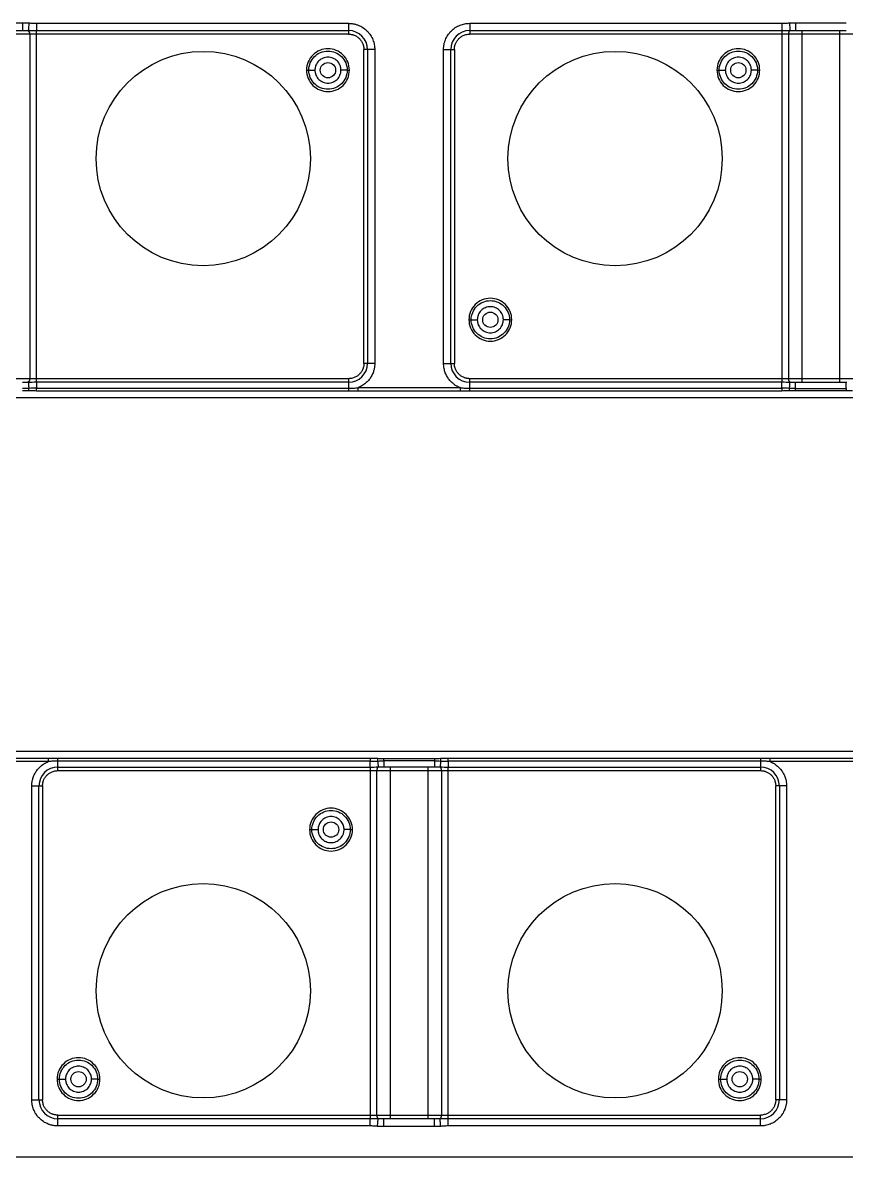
# Model space of a CAD drawing. Header units: millimetres. Extents: x -1 to 1576, y 30 to 633.
# Drawn here: x 363.3 to 471, y 30.4 to 178.6 of the extents above; entities that cross this region are included whole.
import ezdxf

# ---------------------------------------------------------------- set-up
doc = ezdxf.new("R2010")
doc.units = ezdxf.units.MM

msp = doc.modelspace()

# ---------------------------------------------------------------- linework, layer by layer
at = {"color": 7, "linetype": 'Continuous', "lineweight": 25}
for p, q in [((356.72, 178.61), (363.34, 178.61)), ((365.13, 178.53), (405.94, 178.53)), ((405.94, 178.53), (405.94, 177.11)), ((421.76, 178.53), (462.57, 178.53)), ((421.76, 178.53), (421.76, 177.11)), ((464.36, 178.61), (470.98, 178.61)), ((405.94, 177.11), (314.12, 177.11)), ((356.72, 177.61), (363.34, 177.61)), ((364.26, 177.11), (364.26, 132.11)), ((365.13, 177.58), (405.94, 177.58)), ((365.13, 131.64), (365.13, 177.58)), ((421.76, 177.58), (462.57, 177.58)), ((513.58, 177.11), (421.76, 177.11)), ((462.57, 177.58), (462.57, 131.64)), ((463.45, 132.11), (463.45, 177.11)), ((464.31, 177.61), (464.36, 177.62)), ((464.36, 177.61), (470.98, 177.61)), ((465.19, 177.61), (465.19, 131.61)), ((470.15, 131.61), (470.15, 177.61)), ((409.36, 175.11), (407.94, 175.11)), ((407.94, 134.11), (407.94, 175.11)), ((408.41, 175.11), (408.41, 134.11)), ((409.36, 175.11), (409.36, 134.11)), ((418.35, 134.11), (418.35, 175.11)), ((418.35, 175.11), (419.76, 175.11)), ((419.29, 134.11), (419.29, 175.11)), ((419.76, 175.11), (419.76, 134.11)), ((409.36, 134.11), (407.94, 134.11)), ((418.35, 134.11), (419.76, 134.11)), ((405.94, 132.11), (314.12, 132.11)), ((405.94, 132.11), (405.94, 130.87)), ((421.76, 130.87), (421.76, 132.11)), ((513.58, 132.11), (421.76, 132.11)), ((363.39, 131.61), (363.34, 131.61)), ((405.94, 131.64), (365.13, 131.64)), ((365.13, 130.87), (405.94, 130.87)), ((405.94, 130.5), (365.13, 130.5)), ((407.2, 130.94), (420.5, 130.94)), ((420.5, 130.5), (407.2, 130.5)), ((462.57, 131.64), (421.76, 131.64)), ((421.76, 130.87), (462.57, 130.87)), ((462.57, 130.5), (421.76, 130.5)), ((464.36, 131.6), (464.26, 131.61)), ((470.98, 131.61), (464.36, 131.61)), ((464.36, 130.84), (470.98, 130.84)), ((470.98, 130.51), (464.36, 130.51)), ((471.03, 131.61), (470.98, 131.61)), ((470.98, 130.84), (470.98, 130.51)), ((791.18, 129.61), (33.91, 129.61)), ((834.45, 83.41), (33.91, 83.41)), ((353.38, 82.53), (366.68, 82.53)), ((366.68, 82.09), (353.38, 82.09)), ((367.94, 82.52), (408.75, 82.52)), ((408.75, 82.16), (367.94, 82.16)), ((367.94, 80.91), (367.94, 82.16)), ((410.54, 82.51), (417.16, 82.51)), ((417.16, 82.18), (410.54, 82.18)), ((418.95, 82.52), (459.76, 82.52)), ((459.76, 82.16), (418.95, 82.16)), ((459.76, 82.16), (459.76, 80.91)), ((461.02, 82.53), (474.32, 82.53)), ((474.32, 82.09), (461.02, 82.09)), ((367.94, 81.38), (408.75, 81.38)), ((367.94, 80.91), (459.76, 80.91)), ((408.75, 81.38), (408.75, 35.44)), ((409.63, 35.91), (409.63, 80.91)), ((410.49, 81.41), (410.54, 81.42)), ((410.54, 81.41), (417.16, 81.41)), ((411.37, 81.41), (411.37, 35.41)), ((416.33, 35.41), (416.33, 81.41)), ((417.16, 81.42), (417.21, 81.41)), ((418.08, 80.91), (418.08, 35.91)), ((418.95, 81.38), (459.76, 81.38)), ((418.95, 35.44), (418.95, 81.38)), ((364.53, 37.91), (364.53, 78.91)), ((364.53, 78.91), (365.94, 78.91)), ((365.47, 37.91), (365.47, 78.91)), ((365.94, 78.91), (365.94, 37.91)), ((463.18, 78.91), (461.76, 78.91)), ((461.76, 37.91), (461.76, 78.91)), ((462.23, 78.91), (462.23, 37.91)), ((463.18, 78.91), (463.18, 37.91)), ((364.53, 37.91), (365.94, 37.91)), ((463.18, 37.91), (461.76, 37.91)), ((367.94, 34.5), (367.94, 35.91)), ((367.94, 35.91), (459.76, 35.91)), ((459.76, 34.5), (459.76, 35.91)), ((408.75, 35.44), (367.94, 35.44)), ((408.75, 34.5), (367.94, 34.5)), ((417.16, 35.41), (410.54, 35.41)), ((417.16, 34.41), (410.54, 34.41)), ((417.21, 35.41), (417.16, 35.41)), ((459.76, 35.44), (418.95, 35.44)), ((459.76, 34.5), (418.95, 34.5)), ((1518.3, 30.4), (36.91, 30.4))]:
    msp.add_line(p, q, dxfattribs=at)
for centre in [(386.94, 160.86), (440.76, 160.86), (386.94, 52.16), (440.76, 52.16)]:
    msp.add_circle(centre, 14, dxfattribs=at)
at = {"color": 141}
for centre in [(403.24, 172.41), (456.87, 172.41), (424.46, 139.81), (403.64, 73.21), (370.64, 40.61), (457.06, 40.61)]:
    msp.add_circle(centre, 1, dxfattribs=at)
at = {"color": 7, "linetype": 'Continuous', "lineweight": 25}
for centre, radius, start, end in [((363.7, 177.19), 0.562, 352.1767, 47.5651), ((405.94, 175.11), 2.47, 0, 90), ((421.76, 175.11), 2.47, 90, 180), ((464, 177.19), 0.562, 132.435, 187.8232), ((405.94, 134.11), 2.47, 270, 360), ((421.76, 134.11), 2.47, 180, 270), ((363.7, 132.04), 0.562, 312.435, 7.8232), ((464, 132.04), 0.562, 172.1767, 227.5651), ((367.94, 78.91), 2.47, 90, 180), ((410.18, 80.99), 0.562, 132.435, 187.8232), ((417.52, 80.99), 0.562, 352.1767, 47.5651), ((459.76, 78.91), 2.47, 360, 90), ((367.94, 37.91), 2.47, 180, 270), ((459.76, 37.91), 2.47, 270, 360), ((410.18, 35.84), 0.562, 172.1767, 227.5651), ((417.52, 35.84), 0.562, 312.435, 7.8232)]:
    msp.add_arc(centre, radius, start, end, dxfattribs=at)
for points, knots in [([(363.34, 178.61), (363.49, 178.61), (363.77, 178.61), (364.04, 178.59), (364.16, 178.59)], [0, 0, 0, 0, 0.5562128, 1, 1, 1, 1]), ([(363.34, 178.61), (363.34, 178.48), (363.34, 178.35), (363.34, 178.11), (363.34, 178), (363.34, 177.81), (363.34, 177.74), (363.34, 177.64), (363.34, 177.61), (363.34, 177.61)], [0, 0, 0, 0, 0.25, 0.25, 0.5, 0.5, 0.75, 0.75, 1, 1, 1, 1]), ([(364.16, 178.59), (364.14, 178.35), (364.12, 178.12), (364.09, 177.77), (364.08, 177.64), (364.08, 177.6)], [0, 0, 0, 0, 0.5, 0.5, 1, 1, 1, 1]), ([(364.16, 178.59), (364.24, 178.58), (364.41, 178.57), (364.66, 178.54), (364.9, 178.53), (365.05, 178.53), (365.13, 178.53)], [0, 0, 0, 0, 0.26275, 0.514851, 0.767475, 1, 1, 1, 1]), ([(365.13, 178.53), (365.13, 178.32), (365.13, 178.12), (365.13, 177.78), (365.13, 177.65), (365.13, 177.58)], [0, 0, 0, 0, 0.5, 0.5, 1, 1, 1, 1]), ([(405.94, 178.53), (406, 178.53), (406.13, 178.52), (406.31, 178.51), (406.49, 178.48), (406.67, 178.45), (406.85, 178.41), (407.02, 178.35), (407.36, 178.23), (407.83, 177.99), (408.37, 177.54), (408.82, 177), (409.08, 176.49), (409.22, 176.07), (409.3, 175.75), (409.35, 175.44), (409.35, 175.22), (409.36, 175.11)], [0, 0, 0, 0, 0.034552, 0.068858, 0.103016, 0.137128, 0.171294, 0.205615, 0.240191, 0.37006, 0.500029, 0.629897, 0.759866, 0.820152, 0.879909, 0.939678, 1, 1, 1, 1]), ([(418.35, 175.11), (418.35, 175.17), (418.35, 175.3), (418.36, 175.48), (418.39, 175.66), (418.42, 175.84), (418.47, 176.02), (418.52, 176.2), (418.64, 176.53), (418.89, 177), (419.33, 177.54), (419.87, 177.99), (420.38, 178.25), (420.81, 178.4), (421.12, 178.47), (421.44, 178.52), (421.65, 178.52), (421.76, 178.53)], [0, 0, 0, 0, 0.034552, 0.068858, 0.103016, 0.137128, 0.171294, 0.205615, 0.240191, 0.37006, 0.500029, 0.629897, 0.759866, 0.820152, 0.879909, 0.939678, 1, 1, 1, 1]), ([(462.57, 178.53), (462.65, 178.53), (462.81, 178.53), (463.04, 178.54), (463.29, 178.57), (463.46, 178.58), (463.54, 178.59)], [0, 0, 0, 0, 0.232371, 0.485289, 0.737412, 1, 1, 1, 1]), ([(462.57, 178.53), (462.57, 178.32), (462.57, 178.12), (462.57, 177.78), (462.57, 177.65), (462.57, 177.58)], [0, 0, 0, 0, 0.5, 0.5, 1, 1, 1, 1]), ([(463.54, 178.59), (463.6, 178.59), (463.72, 178.6), (463.91, 178.61), (464.13, 178.61), (464.28, 178.61), (464.36, 178.61)], [0, 0, 0, 0, 0.207871, 0.443757, 0.707773, 1, 1, 1, 1]), ([(463.54, 178.59), (463.56, 178.35), (463.58, 178.12), (463.61, 177.77), (463.62, 177.64), (463.62, 177.6)], [0, 0, 0, 0, 0.5, 0.5, 1, 1, 1, 1]), ([(464.36, 178.61), (464.36, 178.35), (464.36, 178.09), (464.36, 177.72), (464.36, 177.61), (464.36, 177.61)], [0, 0, 0, 0, 0.5, 0.5, 1, 1, 1, 1]), ([(405.94, 177.11), (405.98, 177.11), (406.07, 177.11), (406.19, 177.1), (406.32, 177.08), (406.44, 177.05), (406.56, 177.02), (406.77, 176.94), (407.05, 176.8), (407.36, 176.54), (407.62, 176.22), (407.79, 175.9), (407.88, 175.61), (407.93, 175.36), (407.94, 175.2), (407.94, 175.11)], [0, 0, 0, 0, 0.040276, 0.080243, 0.120058, 0.159883, 0.199877, 0.240199, 0.370043, 0.500057, 0.629901, 0.759916, 0.840121, 0.919721, 1, 1, 1, 1]), ([(419.76, 175.11), (419.76, 175.16), (419.76, 175.24), (419.78, 175.36), (419.79, 175.49), (419.82, 175.61), (419.86, 175.73), (419.93, 175.94), (420.08, 176.22), (420.34, 176.54), (420.65, 176.8), (420.97, 176.96), (421.26, 177.06), (421.51, 177.1), (421.68, 177.11), (421.76, 177.11)], [0, 0, 0, 0, 0.0402761, 0.0802426, 0.1200582, 0.159883, 0.1998773, 0.2401994, 0.3700431, 0.5000574, 0.6299012, 0.7599156, 0.8401208, 0.919721, 1, 1, 1, 1]), ([(406.04, 172.41), (406.04, 172.78), (405.97, 173.15), (405.69, 173.82), (405.48, 174.13), (404.96, 174.65), (404.65, 174.86), (403.97, 175.14), (403.61, 175.21), (402.87, 175.21), (402.51, 175.14), (401.83, 174.86), (401.52, 174.65), (401, 174.13), (400.79, 173.82), (400.51, 173.15), (400.44, 172.78), (400.44, 172.41)], [0, 0, 0, 0, 0.125, 0.125, 0.25, 0.25, 0.375, 0.375, 0.5, 0.5, 0.625, 0.625, 0.75, 0.75, 0.875, 0.875, 1, 1, 1, 1]), ([(400.74, 172.41), (400.74, 172.74), (400.81, 173.07), (401.06, 173.67), (401.24, 173.95), (401.7, 174.41), (401.98, 174.6), (402.59, 174.85), (402.91, 174.91), (403.57, 174.91), (403.9, 174.85), (404.5, 174.6), (404.78, 174.41), (405.24, 173.95), (405.43, 173.67), (405.68, 173.07), (405.74, 172.74), (405.74, 172.41)], [0, 0, 0, 0, 0.125, 0.125, 0.25, 0.25, 0.375, 0.375, 0.5, 0.5, 0.625, 0.625, 0.75, 0.75, 0.875, 0.875, 1, 1, 1, 1]), ([(459.67, 172.41), (459.67, 172.78), (459.6, 173.15), (459.32, 173.82), (459.11, 174.13), (458.59, 174.65), (458.28, 174.86), (457.61, 175.14), (457.24, 175.21), (456.51, 175.21), (456.14, 175.14), (455.46, 174.86), (455.15, 174.65), (454.64, 174.13), (454.43, 173.82), (454.15, 173.15), (454.07, 172.78), (454.07, 172.41)], [0, 0, 0, 0, 0.125, 0.125, 0.25, 0.25, 0.375, 0.375, 0.5, 0.5, 0.625, 0.625, 0.75, 0.75, 0.875, 0.875, 1, 1, 1, 1]), ([(454.37, 172.41), (454.37, 172.74), (454.44, 173.07), (454.69, 173.67), (454.88, 173.95), (455.34, 174.41), (455.61, 174.6), (456.22, 174.85), (456.55, 174.91), (457.2, 174.91), (457.53, 174.85), (458.13, 174.6), (458.41, 174.41), (458.87, 173.95), (459.06, 173.67), (459.31, 173.07), (459.37, 172.74), (459.37, 172.41)], [0, 0, 0, 0, 0.125, 0.125, 0.25, 0.25, 0.375, 0.375, 0.5, 0.5, 0.625, 0.625, 0.75, 0.75, 0.875, 0.875, 1, 1, 1, 1]), ([(404.94, 172.41), (404.94, 172.46), (404.94, 172.55), (404.92, 172.68), (404.9, 172.81), (404.86, 172.94), (404.79, 173.13), (404.66, 173.36), (404.45, 173.62), (404.19, 173.84), (403.9, 173.99), (403.58, 174.09), (403.24, 174.12), (402.91, 174.09), (402.59, 173.99), (402.29, 173.84), (402.03, 173.62), (401.82, 173.36), (401.68, 173.1), (401.59, 172.85), (401.55, 172.64), (401.54, 172.49), (401.54, 172.41)], [0, 0, 0, 0, 0.025179, 0.050131, 0.075011, 0.099977, 0.125185, 0.187588, 0.250097, 0.312505, 0.375015, 0.437475, 0.500034, 0.562494, 0.62505, 0.68745, 0.749957, 0.812365, 0.874867, 0.916675, 0.958143, 1, 1, 1, 1]), ([(458.57, 172.41), (458.57, 172.46), (458.57, 172.55), (458.56, 172.68), (458.53, 172.81), (458.49, 172.94), (458.42, 173.13), (458.3, 173.36), (458.08, 173.62), (457.83, 173.84), (457.53, 173.99), (457.21, 174.09), (456.87, 174.12), (456.54, 174.09), (456.22, 173.99), (455.92, 173.84), (455.66, 173.62), (455.45, 173.36), (455.31, 173.1), (455.23, 172.85), (455.18, 172.64), (455.18, 172.49), (455.17, 172.41)], [0, 0, 0, 0, 0.025179, 0.05013, 0.075011, 0.099977, 0.125185, 0.187589, 0.250097, 0.312505, 0.375014, 0.437474, 0.500033, 0.562494, 0.62505, 0.68745, 0.749957, 0.812365, 0.874867, 0.916675, 0.958143, 1, 1, 1, 1]), ([(400.44, 172.41), (400.44, 172.05), (400.51, 171.68), (400.79, 171), (401, 170.69), (401.52, 170.17), (401.83, 169.97), (402.51, 169.69), (402.87, 169.61), (403.61, 169.61), (403.97, 169.69), (404.65, 169.97), (404.96, 170.17), (405.48, 170.69), (405.69, 171), (405.97, 171.68), (406.04, 172.05), (406.04, 172.41)], [0, 0, 0, 0, 0.125, 0.125, 0.25, 0.25, 0.375, 0.375, 0.5, 0.5, 0.625, 0.625, 0.75, 0.75, 0.875, 0.875, 1, 1, 1, 1]), ([(400.44, 172.41), (400.52, 172.41), (400.6, 172.41), (400.71, 172.41), (400.74, 172.41), (400.74, 172.41)], [0, 0, 0, 0, 0.5, 0.5, 1, 1, 1, 1]), ([(405.74, 172.41), (405.74, 172.09), (405.68, 171.76), (405.43, 171.15), (405.24, 170.88), (404.78, 170.41), (404.5, 170.23), (403.9, 169.98), (403.57, 169.91), (402.91, 169.91), (402.59, 169.98), (401.98, 170.23), (401.7, 170.41), (401.24, 170.88), (401.06, 171.15), (400.81, 171.76), (400.74, 172.09), (400.74, 172.41)], [0, 0, 0, 0, 0.125, 0.125, 0.25, 0.25, 0.375, 0.375, 0.5, 0.5, 0.625, 0.625, 0.75, 0.75, 0.875, 0.875, 1, 1, 1, 1]), ([(400.74, 172.41), (400.74, 172.41), (400.83, 172.41), (401.12, 172.41), (401.33, 172.41), (401.54, 172.41)], [0, 0, 0, 0, 0.5, 0.5, 1, 1, 1, 1]), ([(401.54, 172.41), (401.54, 172.37), (401.54, 172.28), (401.56, 172.15), (401.59, 172.02), (401.62, 171.89), (401.69, 171.7), (401.82, 171.46), (402.03, 171.2), (402.29, 170.99), (402.59, 170.83), (402.91, 170.73), (403.24, 170.7), (403.57, 170.73), (403.9, 170.83), (404.19, 170.99), (404.45, 171.2), (404.66, 171.46), (404.8, 171.73), (404.89, 171.97), (404.93, 172.19), (404.94, 172.34), (404.94, 172.41)], [0, 0, 0, 0, 0.025112, 0.050025, 0.074894, 0.099876, 0.125125, 0.187521, 0.250086, 0.312493, 0.374998, 0.437458, 0.500018, 0.562478, 0.625038, 0.687445, 0.749955, 0.812363, 0.874867, 0.916676, 0.958144, 1, 1, 1, 1]), ([(405.74, 172.41), (405.74, 172.41), (405.65, 172.41), (405.36, 172.41), (405.15, 172.41), (404.94, 172.41)], [0, 0, 0, 0, 0.5, 0.5, 1, 1, 1, 1]), ([(405.74, 172.41), (405.74, 172.41), (405.77, 172.41), (405.88, 172.41), (405.96, 172.41), (406.04, 172.41)], [0, 0, 0, 0, 0.5, 0.5, 1, 1, 1, 1]), ([(454.07, 172.41), (454.07, 172.05), (454.15, 171.68), (454.43, 171), (454.64, 170.69), (455.15, 170.17), (455.46, 169.97), (456.14, 169.69), (456.51, 169.61), (457.24, 169.61), (457.61, 169.69), (458.28, 169.97), (458.59, 170.17), (459.11, 170.69), (459.32, 171), (459.6, 171.68), (459.67, 172.05), (459.67, 172.41)], [0, 0, 0, 0, 0.125, 0.125, 0.25, 0.25, 0.375, 0.375, 0.5, 0.5, 0.625, 0.625, 0.75, 0.75, 0.875, 0.875, 1, 1, 1, 1]), ([(454.07, 172.41), (454.15, 172.41), (454.23, 172.41), (454.34, 172.41), (454.37, 172.41), (454.37, 172.41)], [0, 0, 0, 0, 0.5, 0.5, 1, 1, 1, 1]), ([(459.37, 172.41), (459.37, 172.09), (459.31, 171.76), (459.06, 171.15), (458.87, 170.88), (458.41, 170.41), (458.13, 170.23), (457.53, 169.98), (457.2, 169.91), (456.55, 169.91), (456.22, 169.98), (455.61, 170.23), (455.34, 170.41), (454.88, 170.88), (454.69, 171.15), (454.44, 171.76), (454.37, 172.09), (454.37, 172.41)], [0, 0, 0, 0, 0.125, 0.125, 0.25, 0.25, 0.375, 0.375, 0.5, 0.5, 0.625, 0.625, 0.75, 0.75, 0.875, 0.875, 1, 1, 1, 1]), ([(454.37, 172.41), (454.37, 172.41), (454.46, 172.41), (454.76, 172.41), (454.96, 172.41), (455.17, 172.41)], [0, 0, 0, 0, 0.5, 0.5, 1, 1, 1, 1]), ([(455.17, 172.41), (455.18, 172.37), (455.18, 172.28), (455.19, 172.15), (455.22, 172.02), (455.26, 171.89), (455.32, 171.7), (455.45, 171.46), (455.66, 171.2), (455.92, 170.99), (456.22, 170.83), (456.54, 170.73), (456.87, 170.7), (457.21, 170.73), (457.53, 170.83), (457.83, 170.99), (458.08, 171.2), (458.3, 171.46), (458.44, 171.73), (458.52, 171.97), (458.57, 172.19), (458.57, 172.34), (458.57, 172.41)], [0, 0, 0, 0, 0.0251117, 0.0500245, 0.0748938, 0.099876, 0.1251253, 0.1875212, 0.2500861, 0.3124924, 0.3749979, 0.4374577, 0.5000179, 0.5624776, 0.625038, 0.6874452, 0.7499546, 0.8123631, 0.8748673, 0.9166756, 0.9581438, 1, 1, 1, 1]), ([(459.37, 172.41), (459.37, 172.41), (459.29, 172.41), (458.99, 172.41), (458.78, 172.41), (458.57, 172.41)], [0, 0, 0, 0, 0.5, 0.5, 1, 1, 1, 1]), ([(459.37, 172.41), (459.37, 172.41), (459.41, 172.41), (459.52, 172.41), (459.6, 172.41), (459.67, 172.41)], [0, 0, 0, 0, 0.5, 0.5, 1, 1, 1, 1]), ([(427.26, 139.81), (427.26, 140.18), (427.19, 140.55), (426.91, 141.22), (426.7, 141.53), (426.18, 142.05), (425.87, 142.26), (425.19, 142.54), (424.83, 142.61), (424.09, 142.61), (423.73, 142.54), (423.05, 142.26), (422.74, 142.05), (422.22, 141.53), (422.01, 141.22), (421.73, 140.55), (421.66, 140.18), (421.66, 139.81)], [0, 0, 0, 0, 0.125, 0.125, 0.25, 0.25, 0.375, 0.375, 0.5, 0.5, 0.625, 0.625, 0.75, 0.75, 0.875, 0.875, 1, 1, 1, 1]), ([(421.96, 139.81), (421.96, 140.14), (422.03, 140.47), (422.28, 141.07), (422.46, 141.35), (422.92, 141.81), (423.2, 142), (423.81, 142.25), (424.13, 142.31), (424.79, 142.31), (425.12, 142.25), (425.72, 142), (426, 141.81), (426.46, 141.35), (426.65, 141.07), (426.9, 140.47), (426.96, 140.14), (426.96, 139.81)], [0, 0, 0, 0, 0.125, 0.125, 0.25, 0.25, 0.375, 0.375, 0.5, 0.5, 0.625, 0.625, 0.75, 0.75, 0.875, 0.875, 1, 1, 1, 1]), ([(426.16, 139.81), (426.16, 139.86), (426.16, 139.95), (426.14, 140.08), (426.12, 140.21), (426.08, 140.34), (426.01, 140.53), (425.88, 140.76), (425.67, 141.02), (425.41, 141.24), (425.12, 141.39), (424.8, 141.49), (424.46, 141.52), (424.13, 141.49), (423.81, 141.39), (423.51, 141.24), (423.25, 141.02), (423.04, 140.76), (422.9, 140.5), (422.81, 140.25), (422.77, 140.04), (422.76, 139.89), (422.76, 139.81)], [0, 0, 0, 0, 0.025179, 0.050131, 0.075011, 0.099977, 0.125185, 0.187588, 0.250097, 0.312505, 0.375015, 0.437475, 0.500034, 0.562494, 0.62505, 0.68745, 0.749958, 0.812365, 0.874867, 0.916675, 0.958143, 1, 1, 1, 1]), ([(421.66, 139.81), (421.66, 139.45), (421.73, 139.08), (422.01, 138.4), (422.22, 138.09), (422.74, 137.57), (423.05, 137.37), (423.73, 137.09), (424.09, 137.01), (424.83, 137.01), (425.19, 137.09), (425.87, 137.37), (426.18, 137.57), (426.7, 138.09), (426.91, 138.4), (427.19, 139.08), (427.26, 139.45), (427.26, 139.81)], [0, 0, 0, 0, 0.125, 0.125, 0.25, 0.25, 0.375, 0.375, 0.5, 0.5, 0.625, 0.625, 0.75, 0.75, 0.875, 0.875, 1, 1, 1, 1]), ([(421.66, 139.81), (421.74, 139.81), (421.82, 139.81), (421.93, 139.81), (421.96, 139.81), (421.96, 139.81)], [0, 0, 0, 0, 0.5, 0.5, 1, 1, 1, 1]), ([(426.96, 139.81), (426.96, 139.49), (426.9, 139.16), (426.65, 138.55), (426.46, 138.28), (426, 137.81), (425.72, 137.63), (425.12, 137.38), (424.79, 137.31), (424.13, 137.31), (423.81, 137.38), (423.2, 137.63), (422.92, 137.81), (422.46, 138.28), (422.28, 138.55), (422.03, 139.16), (421.96, 139.49), (421.96, 139.81)], [0, 0, 0, 0, 0.125, 0.125, 0.25, 0.25, 0.375, 0.375, 0.5, 0.5, 0.625, 0.625, 0.75, 0.75, 0.875, 0.875, 1, 1, 1, 1]), ([(421.96, 139.81), (421.96, 139.81), (422.05, 139.81), (422.34, 139.81), (422.55, 139.81), (422.76, 139.81)], [0, 0, 0, 0, 0.5, 0.5, 1, 1, 1, 1]), ([(421.96, 139.81), (421.96, 139.81), (422.05, 139.81), (422.34, 139.81), (422.55, 139.81), (422.76, 139.81)], [0, 0, 0, 0, 0.5, 0.5, 1, 1, 1, 1]), ([(422.76, 139.81), (422.76, 139.77), (422.76, 139.68), (422.78, 139.55), (422.81, 139.42), (422.84, 139.29), (422.91, 139.1), (423.04, 138.86), (423.25, 138.6), (423.51, 138.39), (423.81, 138.23), (424.13, 138.13), (424.46, 138.1), (424.79, 138.13), (425.12, 138.23), (425.41, 138.39), (425.67, 138.6), (425.88, 138.86), (426.02, 139.13), (426.11, 139.37), (426.15, 139.59), (426.16, 139.74), (426.16, 139.81)], [0, 0, 0, 0, 0.025112, 0.050024, 0.074894, 0.099876, 0.125125, 0.187521, 0.250086, 0.312492, 0.374998, 0.437458, 0.500018, 0.562478, 0.625038, 0.687445, 0.749955, 0.812363, 0.874867, 0.916676, 0.958144, 1, 1, 1, 1]), ([(426.96, 139.81), (426.96, 139.81), (426.87, 139.81), (426.58, 139.81), (426.37, 139.81), (426.16, 139.81)], [0, 0, 0, 0, 0.5, 0.5, 1, 1, 1, 1]), ([(426.96, 139.81), (426.96, 139.81), (426.99, 139.81), (427.1, 139.81), (427.18, 139.81), (427.26, 139.81)], [0, 0, 0, 0, 0.5, 0.5, 1, 1, 1, 1]), ([(407.94, 134.11), (407.94, 134.07), (407.94, 133.99), (407.93, 133.86), (407.91, 133.74), (407.88, 133.62), (407.84, 133.5), (407.77, 133.29), (407.63, 133.01), (407.36, 132.69), (407.05, 132.43), (406.73, 132.26), (406.44, 132.17), (406.19, 132.12), (406.03, 132.12), (405.94, 132.11)], [0, 0, 0, 0, 0.040276, 0.080243, 0.120058, 0.159883, 0.199877, 0.240199, 0.370043, 0.500057, 0.629901, 0.759916, 0.840121, 0.919721, 1, 1, 1, 1]), ([(409.36, 134.11), (409.35, 134.06), (409.35, 133.95), (409.34, 133.78), (409.32, 133.62), (409.29, 133.45), (409.26, 133.29), (409.18, 133.02), (409.04, 132.64), (408.78, 132.19), (408.45, 131.78), (408.11, 131.47), (407.79, 131.24), (407.51, 131.07), (407.3, 130.98), (407.2, 130.94)], [0, 0, 0, 0, 0.040883, 0.08158, 0.122187, 0.162802, 0.203521, 0.244441, 0.372171, 0.500035, 0.627766, 0.75563, 0.837187, 0.918385, 1, 1, 1, 1]), ([(420.5, 130.94), (420.45, 130.96), (420.35, 131), (420.2, 131.08), (420.05, 131.15), (419.91, 131.24), (419.77, 131.33), (419.55, 131.51), (419.25, 131.78), (418.93, 132.19), (418.67, 132.64), (418.5, 133.07), (418.41, 133.45), (418.36, 133.78), (418.35, 134), (418.35, 134.11)], [0, 0, 0, 0, 0.040883, 0.08158, 0.122187, 0.162802, 0.203521, 0.244441, 0.372171, 0.500035, 0.627766, 0.75563, 0.837187, 0.918385, 1, 1, 1, 1]), ([(421.76, 132.11), (421.72, 132.11), (421.63, 132.12), (421.51, 132.13), (421.39, 132.15), (421.26, 132.17), (421.14, 132.21), (420.94, 132.28), (420.65, 132.43), (420.34, 132.69), (420.08, 133.01), (419.91, 133.33), (419.82, 133.61), (419.77, 133.86), (419.76, 134.03), (419.76, 134.11)], [0, 0, 0, 0, 0.040276, 0.080243, 0.120058, 0.159883, 0.199877, 0.240199, 0.370043, 0.500057, 0.629901, 0.759916, 0.840121, 0.919721, 1, 1, 1, 1]), ([(364.13, 130.51), (364.01, 130.51), (363.75, 130.51), (363.49, 130.51), (363.34, 130.51)], [0, 0, 0, 0, 0.452244, 1, 1, 1, 1]), ([(364.08, 131.62), (364.08, 131.59), (364.09, 131.5), (364.11, 131.22), (364.13, 131.04), (364.14, 130.85)], [0, 0, 0, 0, 0.5, 0.5, 1, 1, 1, 1]), ([(365.13, 130.5), (364.99, 130.51), (364.66, 130.51), (364.33, 130.51), (364.13, 130.51)], [0, 0, 0, 0, 0.420474, 1, 1, 1, 1]), ([(365.13, 131.64), (365.13, 131.58), (365.13, 131.48), (365.13, 131.21), (365.13, 131.04), (365.13, 130.87)], [0, 0, 0, 0, 0.5, 0.5, 1, 1, 1, 1]), ([(405.94, 130.87), (406.04, 130.87), (406.25, 130.87), (406.56, 130.88), (406.88, 130.9), (407.09, 130.93), (407.2, 130.94)], [0, 0, 0, 0, 0.245457, 0.492199, 0.742868, 1, 1, 1, 1]), ([(407.2, 130.5), (407.12, 130.5), (406.9, 130.5), (406.58, 130.5), (406.24, 130.5), (406.03, 130.5), (405.94, 130.5)], [0, 0, 0, 0, 0.200515, 0.50786, 0.778848, 1, 1, 1, 1]), ([(407.2, 130.5), (407.2, 130.54), (407.2, 130.6), (407.2, 130.76), (407.2, 130.85), (407.2, 130.94)], [0, 0, 0, 0, 0.5, 0.5, 1, 1, 1, 1]), ([(420.5, 130.94), (420.5, 130.85), (420.5, 130.76), (420.5, 130.6), (420.5, 130.54), (420.5, 130.5)], [0, 0, 0, 0, 0.5, 0.5, 1, 1, 1, 1]), ([(420.5, 130.94), (420.59, 130.93), (420.76, 130.91), (421.01, 130.89), (421.26, 130.88), (421.51, 130.87), (421.68, 130.87), (421.76, 130.87)], [0, 0, 0, 0, 0.206312, 0.408164, 0.606837, 0.80366, 1, 1, 1, 1]), ([(421.76, 130.5), (421.67, 130.5), (421.46, 130.5), (421.13, 130.5), (420.8, 130.5), (420.59, 130.5), (420.5, 130.5)], [0, 0, 0, 0, 0.221378, 0.492164, 0.7995, 1, 1, 1, 1]), ([(462.57, 130.87), (462.57, 131.04), (462.57, 131.21), (462.57, 131.48), (462.57, 131.58), (462.57, 131.64)], [0, 0, 0, 0, 0.5, 0.5, 1, 1, 1, 1]), ([(463.57, 130.51), (463.38, 130.51), (463.04, 130.51), (462.71, 130.51), (462.57, 130.5)], [0, 0, 0, 0, 0.580575, 1, 1, 1, 1]), ([(463.56, 130.85), (463.58, 131.04), (463.59, 131.22), (463.61, 131.5), (463.62, 131.59), (463.62, 131.62)], [0, 0, 0, 0, 0.5, 0.5, 1, 1, 1, 1]), ([(464.36, 130.51), (464.21, 130.51), (463.95, 130.51), (463.69, 130.51), (463.57, 130.51)], [0, 0, 0, 0, 0.5481249, 1, 1, 1, 1]), ([(464.36, 130.84), (464.36, 131.06), (464.36, 131.26), (464.36, 131.54), (464.36, 131.61), (464.36, 131.61)], [0, 0, 0, 0, 0.5, 0.5, 1, 1, 1, 1]), ([(470.98, 130.84), (470.98, 131.06), (470.98, 131.26), (470.98, 131.54), (470.98, 131.61), (470.98, 131.61)], [0, 0, 0, 0, 0.5, 0.5, 1, 1, 1, 1]), ([(471.77, 130.51), (471.65, 130.51), (471.39, 130.51), (471.13, 130.51), (470.98, 130.51)], [0, 0, 0, 0, 0.452244, 1, 1, 1, 1]), ([(364.53, 78.91), (364.53, 78.97), (364.53, 79.08), (364.54, 79.24), (364.56, 79.41), (364.59, 79.57), (364.63, 79.73), (364.7, 80.01), (364.85, 80.39), (365.11, 80.84), (365.43, 81.25), (365.77, 81.56), (366.09, 81.79), (366.38, 81.96), (366.58, 82.04), (366.68, 82.09)], [0, 0, 0, 0, 0.040883, 0.08158, 0.122187, 0.162802, 0.203521, 0.244441, 0.372171, 0.500035, 0.627766, 0.75563, 0.837187, 0.918385, 1, 1, 1, 1]), ([(366.68, 82.53), (366.77, 82.53), (366.98, 82.53), (367.31, 82.52), (367.64, 82.52), (367.85, 82.52), (367.94, 82.52)], [0, 0, 0, 0, 0.2005154, 0.5078604, 0.7788483, 1, 1, 1, 1]), ([(366.68, 82.53), (366.68, 82.49), (366.68, 82.42), (366.68, 82.27), (366.68, 82.18), (366.68, 82.09)], [0, 0, 0, 0, 0.5, 0.5, 1, 1, 1, 1]), ([(367.94, 82.16), (367.84, 82.16), (367.63, 82.16), (367.32, 82.14), (367, 82.12), (366.79, 82.1), (366.68, 82.09)], [0, 0, 0, 0, 0.245457, 0.492199, 0.742868, 1, 1, 1, 1]), ([(408.75, 82.52), (408.89, 82.52), (409.22, 82.52), (409.56, 82.52), (409.75, 82.52)], [0, 0, 0, 0, 0.420029, 1, 1, 1, 1]), ([(408.75, 81.38), (408.75, 81.44), (408.75, 81.55), (408.75, 81.82), (408.75, 81.98), (408.75, 82.16)], [0, 0, 0, 0, 0.5, 0.5, 1, 1, 1, 1]), ([(409.74, 82.17), (409.76, 81.98), (409.77, 81.8), (409.79, 81.53), (409.8, 81.44), (409.8, 81.4)], [0, 0, 0, 0, 0.5, 0.5, 1, 1, 1, 1]), ([(409.75, 82.52), (409.87, 82.52), (410.13, 82.51), (410.39, 82.51), (410.54, 82.51)], [0, 0, 0, 0, 0.451518, 1, 1, 1, 1]), ([(410.54, 82.18), (410.54, 81.96), (410.54, 81.77), (410.54, 81.49), (410.54, 81.41), (410.54, 81.41)], [0, 0, 0, 0, 0.5, 0.5, 1, 1, 1, 1]), ([(417.16, 82.51), (417.31, 82.51), (417.57, 82.51), (417.83, 82.52), (417.95, 82.52)], [0, 0, 0, 0, 0.548204, 1, 1, 1, 1]), ([(417.16, 82.18), (417.16, 81.96), (417.16, 81.77), (417.16, 81.49), (417.16, 81.41), (417.16, 81.41)], [0, 0, 0, 0, 0.5, 0.5, 1, 1, 1, 1]), ([(417.96, 82.17), (417.95, 81.98), (417.93, 81.8), (417.91, 81.53), (417.9, 81.44), (417.9, 81.4)], [0, 0, 0, 0, 0.5, 0.5, 1, 1, 1, 1]), ([(417.95, 82.52), (418.15, 82.52), (418.48, 82.52), (418.81, 82.52), (418.95, 82.52)], [0, 0, 0, 0, 0.581022, 1, 1, 1, 1]), ([(418.95, 82.16), (418.95, 81.98), (418.95, 81.82), (418.95, 81.55), (418.95, 81.44), (418.95, 81.38)], [0, 0, 0, 0, 0.5, 0.5, 1, 1, 1, 1]), ([(459.76, 82.52), (459.85, 82.52), (460.06, 82.52), (460.4, 82.52), (460.72, 82.53), (460.94, 82.53), (461.02, 82.53)], [0, 0, 0, 0, 0.221414, 0.492164, 0.7995, 1, 1, 1, 1]), ([(461.02, 82.09), (460.93, 82.1), (460.76, 82.12), (460.51, 82.13), (460.26, 82.15), (460.01, 82.16), (459.84, 82.16), (459.76, 82.16)], [0, 0, 0, 0, 0.206312, 0.408164, 0.606837, 0.80366, 1, 1, 1, 1]), ([(461.02, 82.09), (461.02, 82.18), (461.02, 82.27), (461.02, 82.42), (461.02, 82.49), (461.02, 82.53)], [0, 0, 0, 0, 0.5, 0.5, 1, 1, 1, 1]), ([(461.02, 82.09), (461.07, 82.07), (461.17, 82.02), (461.32, 81.95), (461.47, 81.87), (461.61, 81.79), (461.75, 81.69), (461.97, 81.52), (462.27, 81.25), (462.6, 80.84), (462.86, 80.39), (463.02, 79.96), (463.12, 79.57), (463.17, 79.24), (463.17, 79.02), (463.18, 78.91)], [0, 0, 0, 0, 0.040883, 0.08158, 0.122187, 0.162802, 0.203521, 0.244441, 0.372171, 0.500035, 0.627766, 0.75563, 0.837187, 0.918385, 1, 1, 1, 1]), ([(365.94, 78.91), (365.94, 78.96), (365.94, 79.04), (365.96, 79.16), (365.97, 79.29), (366, 79.41), (366.04, 79.53), (366.11, 79.74), (366.26, 80.02), (366.52, 80.34), (366.83, 80.6), (367.15, 80.76), (367.44, 80.86), (367.69, 80.9), (367.86, 80.91), (367.94, 80.91)], [0, 0, 0, 0, 0.040276, 0.080243, 0.120058, 0.159883, 0.199877, 0.240199, 0.370043, 0.500057, 0.629901, 0.759916, 0.840121, 0.919721, 1, 1, 1, 1]), ([(459.76, 80.91), (459.8, 80.91), (459.89, 80.91), (460.01, 80.9), (460.14, 80.88), (460.26, 80.85), (460.38, 80.82), (460.59, 80.74), (460.87, 80.6), (461.18, 80.34), (461.44, 80.02), (461.61, 79.7), (461.7, 79.41), (461.75, 79.16), (461.76, 79), (461.76, 78.91)], [0, 0, 0, 0, 0.0402761, 0.0802426, 0.1200582, 0.159883, 0.1998773, 0.2401994, 0.3700431, 0.5000574, 0.6299012, 0.7599156, 0.8401208, 0.919721, 1, 1, 1, 1]), ([(406.44, 73.21), (406.44, 73.58), (406.37, 73.95), (406.09, 74.62), (405.88, 74.93), (405.36, 75.45), (405.05, 75.66), (404.37, 75.94), (404.01, 76.01), (403.27, 76.01), (402.91, 75.94), (402.23, 75.66), (401.92, 75.45), (401.4, 74.93), (401.19, 74.62), (400.91, 73.95), (400.84, 73.58), (400.84, 73.21)], [0, 0, 0, 0, 0.125, 0.125, 0.25, 0.25, 0.375, 0.375, 0.5, 0.5, 0.625, 0.625, 0.75, 0.75, 0.875, 0.875, 1, 1, 1, 1]), ([(401.14, 73.21), (401.14, 73.54), (401.21, 73.87), (401.46, 74.47), (401.64, 74.75), (402.1, 75.21), (402.38, 75.4), (402.99, 75.65), (403.31, 75.71), (403.97, 75.71), (404.3, 75.65), (404.9, 75.4), (405.18, 75.21), (405.64, 74.75), (405.83, 74.47), (406.08, 73.87), (406.14, 73.54), (406.14, 73.21)], [0, 0, 0, 0, 0.125, 0.125, 0.25, 0.25, 0.375, 0.375, 0.5, 0.5, 0.625, 0.625, 0.75, 0.75, 0.875, 0.875, 1, 1, 1, 1]), ([(405.34, 73.21), (405.34, 73.26), (405.34, 73.35), (405.32, 73.48), (405.3, 73.61), (405.26, 73.74), (405.19, 73.93), (405.06, 74.16), (404.85, 74.42), (404.59, 74.64), (404.3, 74.79), (403.98, 74.89), (403.64, 74.92), (403.31, 74.89), (402.99, 74.79), (402.69, 74.64), (402.43, 74.42), (402.22, 74.16), (402.08, 73.9), (401.99, 73.65), (401.95, 73.44), (401.94, 73.29), (401.94, 73.21)], [0, 0, 0, 0, 0.025179, 0.050131, 0.075011, 0.099977, 0.125185, 0.187588, 0.250097, 0.312505, 0.375015, 0.437474, 0.500034, 0.562494, 0.62505, 0.68745, 0.749957, 0.812365, 0.874867, 0.916675, 0.958143, 1, 1, 1, 1]), ([(400.84, 73.21), (400.84, 72.85), (400.91, 72.48), (401.19, 71.8), (401.4, 71.49), (401.92, 70.97), (402.23, 70.77), (402.91, 70.49), (403.27, 70.41), (404.01, 70.41), (404.37, 70.49), (405.05, 70.77), (405.36, 70.97), (405.88, 71.49), (406.09, 71.8), (406.37, 72.48), (406.44, 72.85), (406.44, 73.21)], [0, 0, 0, 0, 0.125, 0.125, 0.25, 0.25, 0.375, 0.375, 0.5, 0.5, 0.625, 0.625, 0.75, 0.75, 0.875, 0.875, 1, 1, 1, 1]), ([(400.84, 73.21), (400.92, 73.21), (401, 73.21), (401.11, 73.21), (401.14, 73.21), (401.14, 73.21)], [0, 0, 0, 0, 0.5, 0.5, 1, 1, 1, 1]), ([(406.14, 73.21), (406.14, 72.89), (406.08, 72.56), (405.83, 71.95), (405.64, 71.68), (405.18, 71.21), (404.9, 71.03), (404.3, 70.78), (403.97, 70.71), (403.31, 70.71), (402.99, 70.78), (402.38, 71.03), (402.1, 71.21), (401.64, 71.68), (401.46, 71.95), (401.21, 72.56), (401.14, 72.89), (401.14, 73.21)], [0, 0, 0, 0, 0.125, 0.125, 0.25, 0.25, 0.375, 0.375, 0.5, 0.5, 0.625, 0.625, 0.75, 0.75, 0.875, 0.875, 1, 1, 1, 1]), ([(401.14, 73.21), (401.14, 73.21), (401.23, 73.21), (401.52, 73.21), (401.73, 73.21), (401.94, 73.21)], [0, 0, 0, 0, 0.5, 0.5, 1, 1, 1, 1]), ([(401.94, 73.21), (401.94, 73.17), (401.94, 73.08), (401.96, 72.95), (401.99, 72.82), (402.02, 72.69), (402.09, 72.5), (402.22, 72.26), (402.43, 72), (402.69, 71.79), (402.99, 71.63), (403.31, 71.53), (403.64, 71.5), (403.97, 71.53), (404.3, 71.63), (404.59, 71.79), (404.85, 72), (405.06, 72.26), (405.2, 72.53), (405.29, 72.77), (405.33, 72.99), (405.34, 73.14), (405.34, 73.21)], [0, 0, 0, 0, 0.025112, 0.050024, 0.074893, 0.099876, 0.125125, 0.187521, 0.250086, 0.312493, 0.374998, 0.437458, 0.500019, 0.562478, 0.625039, 0.687446, 0.749955, 0.812363, 0.874867, 0.916676, 0.958144, 1, 1, 1, 1]), ([(406.14, 73.21), (406.14, 73.21), (406.05, 73.21), (405.76, 73.21), (405.55, 73.21), (405.34, 73.21)], [0, 0, 0, 0, 0.5, 0.5, 1, 1, 1, 1]), ([(406.14, 73.21), (406.14, 73.21), (406.05, 73.21), (405.76, 73.21), (405.55, 73.21), (405.34, 73.21)], [0, 0, 0, 0, 0.5, 0.5, 1, 1, 1, 1]), ([(406.14, 73.21), (406.14, 73.21), (406.17, 73.21), (406.28, 73.21), (406.36, 73.21), (406.44, 73.21)], [0, 0, 0, 0, 0.5, 0.5, 1, 1, 1, 1]), ([(373.44, 40.61), (373.44, 40.98), (373.37, 41.35), (373.09, 42.02), (372.88, 42.33), (372.36, 42.85), (372.05, 43.06), (371.37, 43.34), (371.01, 43.41), (370.27, 43.41), (369.91, 43.34), (369.23, 43.06), (368.92, 42.85), (368.4, 42.33), (368.19, 42.02), (367.91, 41.35), (367.84, 40.98), (367.84, 40.61)], [0, 0, 0, 0, 0.125, 0.125, 0.25, 0.25, 0.375, 0.375, 0.5, 0.5, 0.625, 0.625, 0.75, 0.75, 0.875, 0.875, 1, 1, 1, 1]), ([(368.14, 40.61), (368.14, 40.94), (368.21, 41.27), (368.46, 41.87), (368.64, 42.15), (369.1, 42.61), (369.38, 42.8), (369.99, 43.05), (370.31, 43.11), (370.97, 43.11), (371.3, 43.05), (371.9, 42.8), (372.18, 42.61), (372.64, 42.15), (372.83, 41.87), (373.08, 41.27), (373.14, 40.94), (373.14, 40.61)], [0, 0, 0, 0, 0.125, 0.125, 0.25, 0.25, 0.375, 0.375, 0.5, 0.5, 0.625, 0.625, 0.75, 0.75, 0.875, 0.875, 1, 1, 1, 1]), ([(459.86, 40.61), (459.86, 40.98), (459.79, 41.35), (459.51, 42.02), (459.3, 42.33), (458.78, 42.85), (458.47, 43.06), (457.79, 43.34), (457.43, 43.41), (456.69, 43.41), (456.33, 43.34), (455.65, 43.06), (455.34, 42.85), (454.82, 42.33), (454.61, 42.02), (454.33, 41.35), (454.26, 40.98), (454.26, 40.61)], [0, 0, 0, 0, 0.125, 0.125, 0.25, 0.25, 0.375, 0.375, 0.5, 0.5, 0.625, 0.625, 0.75, 0.75, 0.875, 0.875, 1, 1, 1, 1]), ([(454.56, 40.61), (454.56, 40.94), (454.63, 41.27), (454.88, 41.87), (455.06, 42.15), (455.52, 42.61), (455.8, 42.8), (456.41, 43.05), (456.73, 43.11), (457.39, 43.11), (457.72, 43.05), (458.32, 42.8), (458.6, 42.61), (459.06, 42.15), (459.25, 41.87), (459.5, 41.27), (459.56, 40.94), (459.56, 40.61)], [0, 0, 0, 0, 0.125, 0.125, 0.25, 0.25, 0.375, 0.375, 0.5, 0.5, 0.625, 0.625, 0.75, 0.75, 0.875, 0.875, 1, 1, 1, 1]), ([(372.34, 40.61), (372.34, 40.66), (372.34, 40.75), (372.32, 40.88), (372.3, 41.01), (372.26, 41.14), (372.19, 41.33), (372.06, 41.56), (371.85, 41.82), (371.59, 42.04), (371.3, 42.19), (370.98, 42.29), (370.64, 42.32), (370.31, 42.29), (369.99, 42.19), (369.69, 42.04), (369.43, 41.82), (369.22, 41.56), (369.08, 41.3), (368.99, 41.05), (368.95, 40.84), (368.94, 40.69), (368.94, 40.61)], [0, 0, 0, 0, 0.025179, 0.050131, 0.075011, 0.099977, 0.125185, 0.187588, 0.250097, 0.312505, 0.375015, 0.437475, 0.500034, 0.562494, 0.62505, 0.68745, 0.749957, 0.812365, 0.874867, 0.916675, 0.958143, 1, 1, 1, 1]), ([(458.76, 40.61), (458.76, 40.66), (458.76, 40.75), (458.74, 40.88), (458.72, 41.01), (458.68, 41.14), (458.61, 41.33), (458.48, 41.56), (458.27, 41.82), (458.01, 42.04), (457.72, 42.19), (457.4, 42.29), (457.06, 42.32), (456.73, 42.29), (456.41, 42.19), (456.11, 42.04), (455.85, 41.82), (455.64, 41.56), (455.5, 41.3), (455.41, 41.05), (455.37, 40.84), (455.36, 40.69), (455.36, 40.61)], [0, 0, 0, 0, 0.025179, 0.050131, 0.075011, 0.099977, 0.125185, 0.187588, 0.250097, 0.312505, 0.375015, 0.437474, 0.500034, 0.562494, 0.62505, 0.68745, 0.749957, 0.812365, 0.874868, 0.916675, 0.958143, 1, 1, 1, 1]), ([(367.84, 40.61), (367.92, 40.61), (368, 40.61), (368.11, 40.61), (368.14, 40.61), (368.14, 40.61)], [0, 0, 0, 0, 0.5, 0.5, 1, 1, 1, 1]), ([(367.84, 40.61), (367.84, 40.25), (367.91, 39.88), (368.19, 39.2), (368.4, 38.89), (368.92, 38.37), (369.23, 38.17), (369.91, 37.89), (370.27, 37.81), (371.01, 37.81), (371.37, 37.89), (372.05, 38.17), (372.36, 38.37), (372.88, 38.89), (373.09, 39.2), (373.37, 39.88), (373.44, 40.25), (373.44, 40.61)], [0, 0, 0, 0, 0.125, 0.125, 0.25, 0.25, 0.375, 0.375, 0.5, 0.5, 0.625, 0.625, 0.75, 0.75, 0.875, 0.875, 1, 1, 1, 1]), ([(373.14, 40.61), (373.14, 40.29), (373.08, 39.96), (372.83, 39.35), (372.64, 39.08), (372.18, 38.61), (371.9, 38.43), (371.3, 38.18), (370.97, 38.11), (370.31, 38.11), (369.99, 38.18), (369.38, 38.43), (369.1, 38.61), (368.64, 39.08), (368.46, 39.35), (368.21, 39.96), (368.14, 40.29), (368.14, 40.61)], [0, 0, 0, 0, 0.125, 0.125, 0.25, 0.25, 0.375, 0.375, 0.5, 0.5, 0.625, 0.625, 0.75, 0.75, 0.875, 0.875, 1, 1, 1, 1]), ([(368.14, 40.61), (368.14, 40.61), (368.23, 40.61), (368.52, 40.61), (368.73, 40.61), (368.94, 40.61)], [0, 0, 0, 0, 0.5, 0.5, 1, 1, 1, 1]), ([(368.94, 40.61), (368.94, 40.57), (368.94, 40.48), (368.96, 40.35), (368.99, 40.22), (369.02, 40.09), (369.09, 39.9), (369.22, 39.66), (369.43, 39.4), (369.69, 39.19), (369.99, 39.03), (370.31, 38.93), (370.64, 38.9), (370.97, 38.93), (371.3, 39.03), (371.59, 39.19), (371.85, 39.4), (372.06, 39.66), (372.2, 39.93), (372.29, 40.17), (372.33, 40.39), (372.34, 40.54), (372.34, 40.61)], [0, 0, 0, 0, 0.0251113, 0.0500239, 0.0748932, 0.0998756, 0.1251253, 0.1875211, 0.2500861, 0.3124921, 0.3749973, 0.437457, 0.5000173, 0.5624771, 0.6250376, 0.6874448, 0.7499543, 0.8123628, 0.8748671, 0.9166755, 0.9581439, 1, 1, 1, 1]), ([(373.14, 40.61), (373.14, 40.61), (373.05, 40.61), (372.76, 40.61), (372.55, 40.61), (372.34, 40.61)], [0, 0, 0, 0, 0.5, 0.5, 1, 1, 1, 1]), ([(373.14, 40.61), (373.14, 40.61), (373.05, 40.61), (372.76, 40.61), (372.55, 40.61), (372.34, 40.61)], [0, 0, 0, 0, 0.5, 0.5, 1, 1, 1, 1]), ([(373.14, 40.61), (373.14, 40.61), (373.17, 40.61), (373.28, 40.61), (373.36, 40.61), (373.44, 40.61)], [0, 0, 0, 0, 0.5, 0.5, 1, 1, 1, 1]), ([(454.26, 40.61), (454.34, 40.61), (454.42, 40.61), (454.53, 40.61), (454.56, 40.61), (454.56, 40.61)], [0, 0, 0, 0, 0.5, 0.5, 1, 1, 1, 1]), ([(454.26, 40.61), (454.26, 40.25), (454.33, 39.88), (454.61, 39.2), (454.82, 38.89), (455.34, 38.37), (455.65, 38.17), (456.33, 37.89), (456.69, 37.81), (457.43, 37.81), (457.79, 37.89), (458.47, 38.17), (458.78, 38.37), (459.3, 38.89), (459.51, 39.2), (459.79, 39.88), (459.86, 40.25), (459.86, 40.61)], [0, 0, 0, 0, 0.125, 0.125, 0.25, 0.25, 0.375, 0.375, 0.5, 0.5, 0.625, 0.625, 0.75, 0.75, 0.875, 0.875, 1, 1, 1, 1]), ([(459.56, 40.61), (459.56, 40.29), (459.5, 39.96), (459.25, 39.35), (459.06, 39.08), (458.6, 38.61), (458.32, 38.43), (457.72, 38.18), (457.39, 38.11), (456.73, 38.11), (456.41, 38.18), (455.8, 38.43), (455.52, 38.61), (455.06, 39.08), (454.88, 39.35), (454.63, 39.96), (454.56, 40.29), (454.56, 40.61)], [0, 0, 0, 0, 0.125, 0.125, 0.25, 0.25, 0.375, 0.375, 0.5, 0.5, 0.625, 0.625, 0.75, 0.75, 0.875, 0.875, 1, 1, 1, 1]), ([(454.56, 40.61), (454.56, 40.61), (454.65, 40.61), (454.94, 40.61), (455.15, 40.61), (455.36, 40.61)], [0, 0, 0, 0, 0.5, 0.5, 1, 1, 1, 1]), ([(455.36, 40.61), (455.36, 40.57), (455.36, 40.48), (455.38, 40.35), (455.41, 40.22), (455.44, 40.09), (455.51, 39.9), (455.64, 39.66), (455.85, 39.4), (456.11, 39.19), (456.41, 39.03), (456.73, 38.93), (457.06, 38.9), (457.39, 38.93), (457.72, 39.03), (458.01, 39.19), (458.27, 39.4), (458.48, 39.66), (458.62, 39.93), (458.71, 40.17), (458.75, 40.39), (458.76, 40.54), (458.76, 40.61)], [0, 0, 0, 0, 0.025112, 0.050025, 0.074894, 0.099876, 0.125125, 0.187521, 0.250086, 0.312493, 0.374998, 0.437458, 0.500018, 0.562478, 0.625038, 0.687445, 0.749955, 0.812363, 0.874867, 0.916676, 0.958144, 1, 1, 1, 1]), ([(459.56, 40.61), (459.56, 40.61), (459.47, 40.61), (459.18, 40.61), (458.97, 40.61), (458.76, 40.61)], [0, 0, 0, 0, 0.5, 0.5, 1, 1, 1, 1]), ([(459.56, 40.61), (459.56, 40.61), (459.47, 40.61), (459.18, 40.61), (458.97, 40.61), (458.76, 40.61)], [0, 0, 0, 0, 0.5, 0.5, 1, 1, 1, 1]), ([(459.56, 40.61), (459.56, 40.61), (459.59, 40.61), (459.7, 40.61), (459.78, 40.61), (459.86, 40.61)], [0, 0, 0, 0, 0.5, 0.5, 1, 1, 1, 1]), ([(367.94, 34.5), (367.88, 34.5), (367.76, 34.5), (367.57, 34.52), (367.39, 34.54), (367.21, 34.58), (367.03, 34.62), (366.86, 34.67), (366.52, 34.8), (366.05, 35.04), (365.51, 35.48), (365.07, 36.02), (364.8, 36.54), (364.66, 36.96), (364.58, 37.27), (364.54, 37.59), (364.53, 37.81), (364.53, 37.91)], [0, 0, 0, 0, 0.034552, 0.068858, 0.103016, 0.137128, 0.171294, 0.205615, 0.240191, 0.37006, 0.500029, 0.629897, 0.759866, 0.820152, 0.879909, 0.939678, 1, 1, 1, 1]), ([(367.94, 35.91), (367.9, 35.91), (367.81, 35.92), (367.69, 35.93), (367.57, 35.95), (367.44, 35.97), (367.32, 36.01), (367.12, 36.08), (366.83, 36.23), (366.52, 36.49), (366.26, 36.81), (366.09, 37.13), (366, 37.41), (365.95, 37.66), (365.94, 37.83), (365.94, 37.91)], [0, 0, 0, 0, 0.040276, 0.080243, 0.120058, 0.159883, 0.199877, 0.240199, 0.370043, 0.500057, 0.629901, 0.759916, 0.840121, 0.919721, 1, 1, 1, 1]), ([(463.18, 37.91), (463.17, 37.85), (463.17, 37.73), (463.16, 37.54), (463.13, 37.36), (463.1, 37.18), (463.05, 37.01), (463, 36.83), (462.88, 36.5), (462.64, 36.02), (462.19, 35.48), (461.65, 35.04), (461.14, 34.77), (460.71, 34.63), (460.4, 34.55), (460.08, 34.51), (459.87, 34.5), (459.76, 34.5)], [0, 0, 0, 0, 0.034552, 0.068858, 0.103016, 0.137128, 0.171294, 0.205615, 0.240191, 0.37006, 0.500029, 0.629897, 0.759866, 0.820152, 0.879909, 0.939678, 1, 1, 1, 1]), ([(461.76, 37.91), (461.76, 37.87), (461.76, 37.79), (461.75, 37.66), (461.73, 37.54), (461.7, 37.42), (461.66, 37.3), (461.59, 37.09), (461.45, 36.81), (461.18, 36.49), (460.87, 36.23), (460.55, 36.06), (460.26, 35.97), (460.01, 35.92), (459.85, 35.92), (459.76, 35.91)], [0, 0, 0, 0, 0.040276, 0.080243, 0.120058, 0.159883, 0.199877, 0.240199, 0.370043, 0.500057, 0.629901, 0.759916, 0.840121, 0.919721, 1, 1, 1, 1]), ([(408.75, 34.5), (408.75, 34.7), (408.75, 34.91), (408.75, 35.24), (408.75, 35.37), (408.75, 35.44)], [0, 0, 0, 0, 0.5, 0.5, 1, 1, 1, 1]), ([(409.72, 34.44), (409.64, 34.45), (409.47, 34.46), (409.22, 34.48), (408.99, 34.5), (408.83, 34.5), (408.75, 34.5)], [0, 0, 0, 0, 0.26275, 0.514851, 0.767475, 1, 1, 1, 1]), ([(409.72, 34.44), (409.74, 34.67), (409.76, 34.9), (409.79, 35.26), (409.8, 35.38), (409.8, 35.42)], [0, 0, 0, 0, 0.5, 0.5, 1, 1, 1, 1]), ([(410.54, 34.41), (410.39, 34.41), (410.12, 34.41), (409.84, 34.43), (409.72, 34.44)], [0, 0, 0, 0, 0.5562128, 1, 1, 1, 1]), ([(410.54, 34.41), (410.54, 34.54), (410.54, 34.67), (410.54, 34.92), (410.54, 35.03), (410.54, 35.21), (410.54, 35.29), (410.54, 35.39), (410.54, 35.41), (410.54, 35.41)], [0, 0, 0, 0, 0.25, 0.25, 0.5, 0.5, 0.75, 0.75, 1, 1, 1, 1]), ([(417.16, 34.41), (417.16, 34.67), (417.16, 34.94), (417.16, 35.31), (417.16, 35.41), (417.16, 35.41)], [0, 0, 0, 0, 0.5, 0.5, 1, 1, 1, 1]), ([(417.98, 34.44), (417.92, 34.43), (417.8, 34.43), (417.61, 34.42), (417.39, 34.41), (417.24, 34.41), (417.16, 34.41)], [0, 0, 0, 0, 0.207871, 0.443757, 0.707773, 1, 1, 1, 1]), ([(417.98, 34.44), (417.96, 34.67), (417.94, 34.9), (417.91, 35.26), (417.9, 35.38), (417.9, 35.42)], [0, 0, 0, 0, 0.5, 0.5, 1, 1, 1, 1]), ([(418.95, 34.5), (418.87, 34.5), (418.72, 34.5), (418.48, 34.48), (418.23, 34.46), (418.06, 34.45), (417.98, 34.44)], [0, 0, 0, 0, 0.232371, 0.485289, 0.737412, 1, 1, 1, 1]), ([(418.95, 34.5), (418.95, 34.7), (418.95, 34.91), (418.95, 35.24), (418.95, 35.37), (418.95, 35.44)], [0, 0, 0, 0, 0.5, 0.5, 1, 1, 1, 1])]:
    msp.add_open_spline(points, degree=3, knots=knots, dxfattribs=at)
for points in [[(363.34, 177.61), (363.6, 177.61), (363.84, 177.61), (364.08, 177.6)], [(364.08, 177.6), (364.4, 177.59), (364.77, 177.58), (365.13, 177.58)], [(462.57, 177.58), (462.94, 177.58), (463.3, 177.59), (463.62, 177.6)], [(463.62, 177.6), (463.86, 177.61), (464.1, 177.61), (464.36, 177.61)], [(364.08, 131.62), (363.84, 131.61), (363.6, 131.61), (363.34, 131.61)], [(364.14, 130.85), (363.87, 130.85), (363.61, 130.84), (363.34, 130.84)], [(365.13, 131.64), (364.77, 131.64), (364.4, 131.63), (364.08, 131.62)], [(364.13, 130.51), (364.14, 130.58), (364.14, 130.71), (364.14, 130.85)], [(365.13, 130.87), (364.81, 130.87), (364.48, 130.86), (364.14, 130.85)], [(365.13, 130.5), (365.13, 130.58), (365.13, 130.71), (365.13, 130.87)], [(405.94, 130.87), (405.94, 130.71), (405.94, 130.58), (405.94, 130.5)], [(421.76, 130.5), (421.76, 130.58), (421.76, 130.71), (421.76, 130.87)], [(463.62, 131.62), (463.3, 131.63), (462.94, 131.64), (462.57, 131.64)], [(462.57, 130.87), (462.57, 130.71), (462.57, 130.58), (462.57, 130.5)], [(463.56, 130.85), (463.22, 130.86), (462.9, 130.87), (462.57, 130.87)], [(463.57, 130.51), (463.57, 130.58), (463.56, 130.71), (463.56, 130.85)], [(464.36, 130.84), (464.1, 130.84), (463.83, 130.85), (463.56, 130.85)], [(464.36, 131.61), (464.1, 131.61), (463.86, 131.61), (463.62, 131.62)], [(464.36, 130.51), (464.36, 130.58), (464.36, 130.7), (464.36, 130.84)], [(367.94, 82.16), (367.94, 82.31), (367.94, 82.45), (367.94, 82.52)], [(408.75, 82.52), (408.75, 82.45), (408.75, 82.31), (408.75, 82.16)], [(408.75, 82.16), (409.08, 82.16), (409.4, 82.17), (409.74, 82.17)], [(409.74, 82.17), (409.74, 82.32), (409.75, 82.45), (409.75, 82.52)], [(409.74, 82.17), (410.01, 82.18), (410.28, 82.18), (410.54, 82.18)], [(410.54, 82.18), (410.54, 82.32), (410.54, 82.45), (410.54, 82.51)], [(417.16, 82.51), (417.16, 82.45), (417.16, 82.32), (417.16, 82.18)], [(417.16, 82.18), (417.43, 82.18), (417.69, 82.18), (417.96, 82.17)], [(417.95, 82.52), (417.96, 82.45), (417.96, 82.32), (417.96, 82.17)], [(417.96, 82.17), (418.3, 82.17), (418.63, 82.16), (418.95, 82.16)], [(418.95, 82.16), (418.95, 82.31), (418.95, 82.45), (418.95, 82.52)], [(459.76, 82.52), (459.76, 82.45), (459.76, 82.31), (459.76, 82.16)], [(408.75, 81.38), (409.12, 81.38), (409.48, 81.39), (409.8, 81.4)], [(409.8, 81.4), (410.04, 81.41), (410.28, 81.41), (410.54, 81.41)], [(417.16, 81.41), (417.42, 81.41), (417.66, 81.41), (417.9, 81.4)], [(417.9, 81.4), (418.22, 81.39), (418.59, 81.38), (418.95, 81.38)], [(409.8, 35.42), (409.48, 35.43), (409.12, 35.44), (408.75, 35.44)], [(410.54, 35.41), (410.28, 35.41), (410.04, 35.41), (409.8, 35.42)], [(417.9, 35.42), (417.66, 35.41), (417.42, 35.41), (417.16, 35.41)], [(418.95, 35.44), (418.59, 35.44), (418.22, 35.43), (417.9, 35.42)]]:
    msp.add_open_spline(points, degree=3, dxfattribs=at)

doc.saveas('drawing.dxf')
